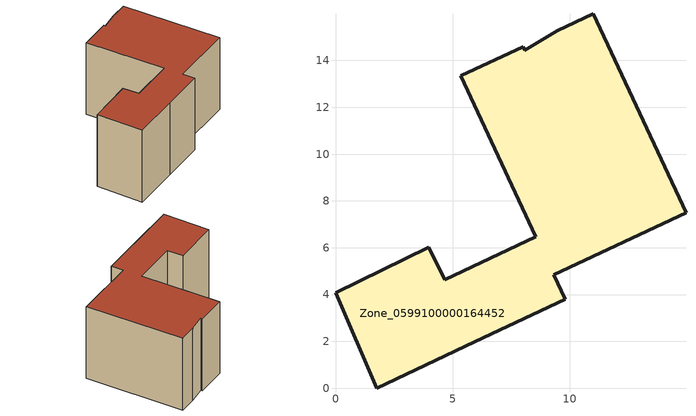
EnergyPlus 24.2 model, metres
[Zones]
Zone_0599100000164452
 floor ground (C_G): 8.09,14.44 9.46,15.27 11.01,15.99 14.97,7.5 9.32,4.85 9.81,3.79 5.96,1.99 1.76,0 0,4.08 3.99,6.02 4.67,4.64 8.56,6.46 5.34,13.35 8.01,14.6 z0
 wall outside (C_F): 14.97,7.5 11.01,15.99 9.46,15.27 8.09,14.44 8.01,14.6 5.34,13.35 8.56,6.46 4.67,4.64 3.99,6.02 0,4.08 1.76,0 5.96,1.99 9.81,3.79 9.32,4.85 14.97,7.5 z0:7.32
 roof outside (C_R): 8.09,14.44 8.01,14.6 5.34,13.35 8.56,6.46 4.67,4.64 3.99,6.02 0,4.08 1.76,0 5.96,1.99 9.81,3.79 9.32,4.85 14.97,7.5 11.01,15.99 9.46,15.27 z7.32
[BUILDING]
Pand.0599100000164452: North Axis=0; Terrain=City; Loads Convergence Tolerance Value=0.04; Temperature Convergence Tolerance Value=0.4; Solar Distribution=FullExterior; Maximum Number of Warmup Days=25; Minimum Number of Warmup Days=1
[Site:Location]
Rotterdam.The.Hague.AP_ZH_NLD Design_Conditions: Latitude=51.96; Longitude=4.45; Time Zone=1; Elevation=-4.5
[SITE:GROUNDTEMPERATURE:BUILDINGSURFACE]
18, 18, 18, 18, 18, 18, 18, 18, 18, 18, 18, 18
[MATERIAL] Thermal Absorptance=0.9; Solar Absorptance=0.7; Visible Absorptance=0.7
Name | Roughness | Thickness | Conductivity | Density | Specific Heat
G.D.1965 | MediumSmooth | 0.15 | 1 | 540 | 1210
F.D.1965 | Rough | 0.3 | 0.857143 | 1920 | 840
R.D.1965 | MediumRough | 0.2 | 0.08 | 1500 | 1000
[CONSTRUCTION]
C_G: G.D.1965
C_F: F.D.1965
C_R: R.D.1965
[ZONE]
Zone_0599100000164452: Type=1; Multiplier=1; Ceiling Height=Autocalculate; Volume=Autocalculate; Floor Area=autocalculate; Part of Total Floor Area=Yes
[ZONEINFILTRATION:DESIGNFLOWRATE]
Infil_Zone_0599100000164452: Zone or ZoneList or Space or SpaceList=Zone_0599100000164452; Schedule=AlwaysOn; Design Flow Rate Calculation Method=Flow/Area; Flow Rate per Floor Area=0.0042; Constant Term Coefficient=1; Temperature Term Coefficient=0; Velocity Term Coefficient=0; Velocity Squared Term Coefficient=0
[HVACTEMPLATE:ZONE:IDEALLOADSAIRSYSTEM]
Zone_0599100000164452: Maximum Heating Supply Air Temperature=50; Minimum Cooling Supply Air Temperature=13; Maximum Heating Supply Air Humidity Ratio=0.0156; Minimum Cooling Supply Air Humidity Ratio=0.0077; Heating Limit=NoLimit; Cooling Limit=NoLimit; Dehumidification Control Type=ConstantSensibleHeatRatio; Cooling Sensible Heat Ratio=0.7; Dehumidification Setpoint=60; Humidification Control Type=None; Humidification Setpoint=30; Outdoor Air Method=None; Outdoor Air Flow Rate per Person=0.00944; Outdoor Air Flow Rate per Zone Floor Area=0; Outdoor Air Flow Rate per Zone=0; Demand Controlled Ventilation Type=None; Outdoor Air Economizer Type=NoEconomizer; Heat Recovery Type=None; Sensible Heat Recovery Effectiveness=0.7; Latent Heat Recovery Effectiveness=0.65
[ZONECONTROL:THERMOSTAT]
ThermostatControl_Zone_0599100000164452: Zone or ZoneList=Zone_0599100000164452; Control Type Schedule=DualSetpointControlType; Control 1=Thermostat_Zone_0599100000164452; Temperature Difference Between Cutout And Setpoint=0
[THERMOSTATSETPOINT:DUALSETPOINT]
Thermostat_Zone_0599100000164452: Heating Setpoint Temperature Schedule=HeatingSetpoint_Zone_0599100000164452; Cooling Setpoint Temperature Schedule=CoolingSetpoint_Zone_0599100000164452
[SCHEDULE:COMPACT]
HeatingSetpoint_Zone_0599100000164452: Through: 12/31, For: AllDays, Until: 24:00, 21
CoolingSetpoint_Zone_0599100000164452: Through: 12/31, For: AllDays, Until: 24:00, 24
DualSetpointControlType: Through: 12/31, For: AllDays, Until: 24:00, 4
AlwaysOn: Through: 12/31, For: AllDays, Until: 24:00, 1
